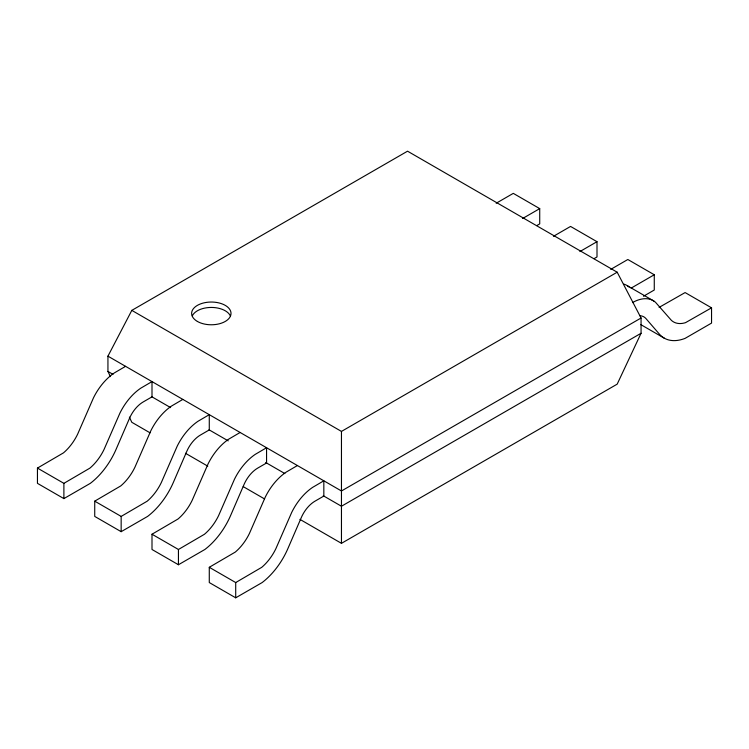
<?xml version="1.0" encoding="UTF-8"?>
<svg xmlns="http://www.w3.org/2000/svg" width="749" height="749" viewBox="0 0 749 749"><rect width="100%" height="100%" fill="white"/><g stroke="black" fill="none" stroke-linecap="round" stroke-linejoin="round"><path stroke-width="1.12" d="M110.384 376.616L107.94 371.429L107.94 356.159L131.815 310.376L407.54 151.186L617.185 272.215L641.06 318.007L641.06 333.268L617.185 384.143L341.46 543.334L299.937 519.366M125.57 366.336L114.325 372.927A41.972 24.23 -60 0 0 93.475 397.859L77.624 434.195A35.315 20.392 -60 0 1 63.478 452.864L37.45 468.088L37.45 483.348L63.89 498.609L90.32 483.348A54.022 31.186 -60 0 0 116.067 449.372L129.493 418.326A23.266 13.435 -60 0 1 143.19 401.951L152 396.858L152 381.597L140.765 388.188A41.972 24.23 -60 0 0 119.915 413.12L104.055 449.456A35.315 20.392 -60 0 1 89.908 468.125L63.89 483.348L37.45 468.088M496.184 203.241L513.29 193.364L539.72 208.625L539.72 223.895L536.78 225.589M182.84 399.404L171.605 405.995A41.972 24.23 -60 0 0 150.755 430.928L134.904 467.264A35.315 20.392 -60 0 1 120.748 485.932L94.73 501.156L94.73 516.417L121.16 531.678L147.6 516.417A54.022 31.186 -60 0 0 173.347 482.44L186.773 451.394A23.266 13.435 -60 0 1 200.47 435.019L209.28 429.926L209.28 414.665L198.036 421.256A41.972 24.23 -60 0 0 177.195 446.189L161.335 482.525A35.315 20.392 -60 0 1 147.188 501.193L121.16 516.417L94.73 501.156M522.615 218.502L539.72 208.625M553.455 236.31L570.56 226.432L597 241.693L597 256.963L594.06 258.658M240.12 432.473L228.876 439.064A41.972 24.23 -60 0 0 208.035 463.996L192.175 500.332A35.315 20.392 -60 0 1 178.028 519.001L152 534.224L152 549.485L178.44 564.746L204.87 549.485A54.022 31.186 -60 0 0 230.617 515.509L244.052 484.463A23.266 13.435 -60 0 1 257.74 468.088L266.56 462.994L266.56 447.733L255.315 454.325A41.972 24.23 -60 0 0 234.465 479.257L218.614 515.593A35.315 20.392 -60 0 1 204.458 534.262L178.44 549.485L152 534.224M579.895 251.57L597 241.693M610.735 269.378L627.84 259.5L654.27 274.761L654.27 290.022L643.503 296.248M131.815 310.376L341.46 431.415L617.185 272.215M297.4 465.541L286.155 472.132A41.972 24.23 -60 0 0 265.305 497.064L249.454 533.4A35.315 20.392 -60 0 1 235.298 552.069L209.28 567.293L209.28 582.553L235.71 597.814L262.15 582.553A54.022 31.186 -60 0 0 287.897 548.577L301.323 517.531A23.266 13.435 -60 0 1 315.02 501.156L323.83 496.063L323.83 480.802L312.595 487.393A41.972 24.23 -60 0 0 291.745 512.325L275.885 548.661A35.315 20.392 -60 0 1 261.738 567.33L235.71 582.553L209.28 567.293M631.135 288.122L654.27 274.761M641.06 318.007L341.46 490.979L107.94 356.159M641.06 333.268L341.46 506.24L323.259 495.735M640.011 315.769A23.266 13.435 -60 0 1 645.938 318.568L659.373 334.11A54.022 31.186 -60 0 0 685.11 338.361L711.55 323.091L711.55 307.83L685.522 322.66A35.315 20.392 -60 0 1 671.376 320.329L655.525 302.306A41.972 24.23 -60 0 0 634.675 301.444L632.512 302.587M659.092 307.399L685.11 292.569L711.55 307.83M627.503 285.828L653.933 301.089M640.872 324.654L664.372 338.22M107.94 371.429L112.996 374.341M151.41 396.521L170.622 407.606M209.027 429.786L228.239 440.88M265.642 462.47L284.845 473.555M150.043 432.828L131.815 422.296L129.38 417.109M185.49 453.285L207.773 466.15M243.219 486.616L264.491 498.9M341.46 431.415L341.46 543.334M235.71 582.553L235.71 597.814M178.44 549.485L178.44 564.746M121.16 516.417L121.16 531.678M63.89 483.348L63.89 498.609M192.306 315.863A19.689 11.366 0 0 1 211.33 307.436A19.689 11.366 0 0 1 230.346 315.863M623.908 284.124A41.972 24.23 -60 0 1 629.085 287.036M197.408 321.452A19.689 11.366 0 0 0 230.346 316.35A19.689 11.366 0 0 0 206.228 302.427A19.689 11.366 0 0 0 197.408 321.452"/></g></svg>
